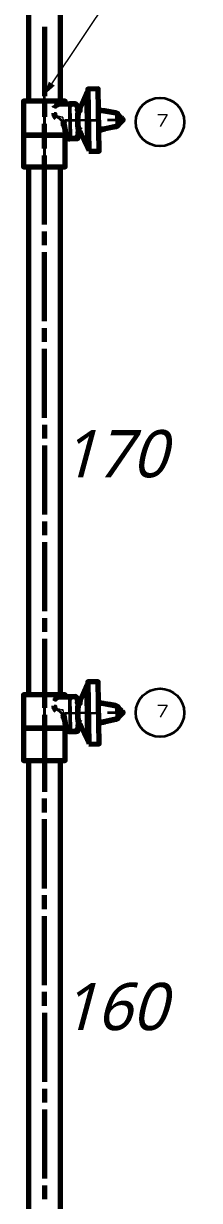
# Model space of a CAD drawing. Header units: millimetres. Extents: x 0 to 174, y 0 to 33.
# Drawn here: x 46.5 to 47.5, y 19.75 to 26.46 of the extents above; entities that cross this region are included whole.
import ezdxf

# ---------------------------------------------------------------- set-up
doc = ezdxf.new("R2010")
doc.units = ezdxf.units.MM
doc.layers.add('PDF_Geomertry', color=7, linetype='Continuous', true_color=0x405f80)
doc.layers.add('PDF_Solid Fills', color=7, linetype='Continuous')
doc.layers.add('PDF_Text', color=7, linetype='Continuous')
doc.styles.add('PDF Lucida Handwriting Italic', font='')
doc.styles.get('PDF Lucida Handwriting Italic').set_extended_font_data('Lucida Handwriting', italic=True)

msp = doc.modelspace()

# ---------------------------------------------------------------- hatches: boundary and pattern name
at = {"layer": 'PDF_Solid Fills', "transparency": 33554559}
msp.add_hatch(color=256, dxfattribs=at).paths.add_polyline_path([(46.6461, 26.1253), (46.6208, 26.0507), (46.68, 26.1026), (46.6461, 26.1253), (46.6461, 26.1253), (46.6461, 26.1253)])

# ---------------------------------------------------------------- linework, layer by layer
at = {"layer": 'PDF_Geomertry', "lineweight": 70}
for points in [[(46.7119, 26.0139), (46.7119, 28.3139), (46.5296, 28.3139), (46.5296, 26.0139)], [(46.8693, 26.0639), (46.8636, 26.0639), (46.8186, 25.965)], [(46.8686, 25.7471), (46.8661, 25.9054), (46.8636, 26.0639)], [(46.7394, 25.9979), (46.7394, 26.0139), (46.5021, 26.0139), (46.5021, 25.82), (46.5021, 25.6399), (46.7394, 25.6399), (46.7394, 25.82), (46.7394, 25.8261)], [(46.6783, 25.9936), (46.685, 25.9851), (46.6754, 25.9897), (46.6753, 25.9899)], [(46.6908, 25.9964), (46.6911, 25.9951), (46.6929, 25.9869)], [(46.6917, 25.9922), (46.6949, 25.995), (46.6985, 25.9965), (46.6996, 25.9964), (46.7006, 25.9965)], [(46.8135, 25.9604), (46.814, 25.9588), (46.8168, 25.9567), (46.8194, 25.9562), (46.8218, 25.9567), (46.8244, 25.9588), (46.8246, 25.9633), (46.8219, 25.9611), (46.8181, 25.9607), (46.8149, 25.9622), (46.8139, 25.9636), (46.8135, 25.9651), (46.8133, 25.9668), (46.8086, 25.991), (46.8086, 25.991), (46.8086, 25.9908), (46.8086, 25.9908), (46.8083, 25.9907), (46.806, 25.9897), (46.804, 25.9892), (46.8036, 25.9924), (46.8018, 25.9971), (46.799, 25.9988), (46.7633, 25.9982), (46.7043, 25.9974), (46.6985, 25.9965)], [(46.6985, 25.9972), (46.6985, 25.9965), (46.6986, 25.9875)], [(46.8115, 25.8089), (46.809, 25.81), (46.8068, 25.8106), (46.8065, 25.8068), (46.8047, 25.8025), (46.8031, 25.801), (46.8021, 25.8008), (46.8054, 25.8014), (46.8083, 25.8032), (46.8104, 25.8058), (46.8115, 25.8089), (46.8154, 25.8332), (46.8171, 25.8364), (46.8203, 25.8379), (46.8239, 25.8374), (46.8264, 25.8347), (46.8265, 25.8374), (46.8238, 25.8399), (46.82, 25.8401), (46.8167, 25.8382), (46.8156, 25.8349), (46.8153, 25.8489), (46.8125, 25.8763), (46.8107, 25.9046), (46.8115, 25.9331), (46.8136, 25.9604), (46.8135, 25.9651), (46.8086, 25.9651), (46.81, 25.9654), (46.8133, 25.9668), (46.815, 25.964), (46.8183, 25.9626), (46.8218, 25.9633), (46.8243, 25.966), (46.8228, 25.9735), (46.8226, 25.974)], [(46.8117, 25.9753), (46.8124, 25.9735)], [(46.8122, 25.9736), (46.8122, 25.9735), (46.8124, 25.9726), (46.8136, 25.9658)], [(46.6894, 25.9176), (46.6858, 25.9211), (46.6817, 25.9267), (46.6786, 25.9329), (46.6767, 25.9394), (46.676, 25.9464)], [(46.7144, 25.9267), (46.7143, 25.9261), (46.7125, 25.9211)], [(46.7313, 25.9053), (46.7256, 25.9047)], [(46.8107, 25.9046), (46.8196, 25.9047)], [(46.9592, 25.9592), (47.0275, 25.9468), (47.0274, 25.9481), (47.0272, 25.9485), (47.0269, 25.9486), (47.0268, 25.9486), (46.9961, 25.9536), (46.9656, 25.9585), (46.9592, 25.9592), (46.9374, 25.9593), (46.9157, 25.9594)], [(46.9561, 25.96), (46.9379, 25.9629), (46.9347, 25.9635)], [(47.0432, 25.9299), (47.0428, 25.9333), (47.0414, 25.9369), (47.039, 25.9403), (47.0361, 25.9429), (47.0328, 25.945), (47.029, 25.9464), (47.0292, 25.9476), (47.0292, 25.9481), (47.029, 25.9481), (47.029, 25.9482), (47.029, 25.9482), (47.0356, 25.945), (47.039, 25.9415), (47.0421, 25.9358), (47.0432, 25.9299), (47.0433, 25.9225), (47.0435, 25.9143), (47.0431, 25.9128), (47.0418, 25.9097), (47.0415, 25.9085), (47.0415, 25.9079), (47.0418, 25.9067), (47.0432, 25.9036), (47.0436, 25.9022), (47.0438, 25.8981), (47.0438, 25.894), (47.0439, 25.8867), (47.0431, 25.8814), (47.0401, 25.8761), (47.0368, 25.8729), (47.0303, 25.8697), (47.0304, 25.8683), (47.0304, 25.8679), (47.0303, 25.8678), (47.0303, 25.8678), (47.0282, 25.8674), (46.9671, 25.8556)], [(47.0269, 25.9486), (47.029, 25.9482)], [(47.0275, 25.9468), (47.029, 25.9464)], [(47.0424, 25.9353), (47.0508, 25.9272), (47.0546, 25.9238), (47.0583, 25.9203), (47.0618, 25.9171), (47.0647, 25.9143), (47.0707, 25.9086), (47.0649, 25.9029), (47.0635, 25.9015), (47.0514, 25.8894), (47.0432, 25.8813)], [(47.0435, 25.9147), (47.0519, 25.9149), (47.0571, 25.9161), (47.0612, 25.9158), (47.0644, 25.9146), (47.0647, 25.9143)], [(47.0436, 25.9017), (47.0521, 25.9018), (47.0574, 25.9008), (47.0614, 25.9011), (47.0646, 25.9026), (47.0649, 25.9029)], [(47.0519, 25.9149), (47.0544, 25.9142), (47.0564, 25.9119), (47.0571, 25.9088)], [(46.7224, 25.8892), (46.7274, 25.8839), (46.7314, 25.8778), (46.7342, 25.871), (46.7356, 25.8638), (46.7338, 25.8744), (46.7319, 25.8815), (46.7274, 25.895), (46.7293, 25.895), (46.7319, 25.8949), (46.7322, 25.8949), (46.7324, 25.8947), (46.7324, 25.8947), (46.7324, 25.8947)], [(46.7324, 25.8946), (46.7332, 25.8867), (46.734, 25.8789), (46.7349, 25.8712), (46.7351, 25.8675), (46.7353, 25.8665), (46.7356, 25.8638), (46.7404, 25.8175), (46.7436, 25.8086), (46.7508, 25.8022), (46.76, 25.8001), (46.7664, 25.8003), (46.8021, 25.8008), (46.8119, 25.801), (46.8118, 25.809)], [(46.8157, 25.8333), (46.8151, 25.8314)], [(46.8153, 25.8489), (46.8156, 25.8504), (46.8165, 25.8517), (46.8197, 25.8532), (46.8236, 25.8529), (46.8253, 25.8521), (46.8264, 25.851)], [(46.8156, 25.834), (46.8156, 25.8332), (46.8156, 25.8331), (46.8156, 25.8331), (46.8156, 25.8331), (46.8157, 25.8332)], [(46.8242, 25.8371), (46.8686, 25.7471), (46.8743, 25.7472)], [(46.8261, 25.8331), (46.8264, 25.8347)], [(46.9365, 25.8497), (46.9578, 25.8538), (46.9671, 25.8556), (46.9607, 25.8547), (46.939, 25.8539), (46.9174, 25.8531)], [(47.0282, 25.8674), (47.0282, 25.8674), (47.0285, 25.8676), (47.0286, 25.8679), (47.0288, 25.8692), (46.9607, 25.8547)], [(47.0288, 25.8692), (47.0303, 25.8697)], [(47.0431, 25.8808), (47.0439, 25.8867), (47.0435, 25.8825), (47.0421, 25.8783), (47.04, 25.8747), (47.0372, 25.8718), (47.0339, 25.8694), (47.0303, 25.8679)], [(46.5296, 25.6399), (46.5296, 22.6301)], [(46.7119, 22.6301), (46.7119, 25.6399)], [(46.8692, 22.6851), (46.8635, 22.685), (46.8185, 22.5861)], [(46.8686, 22.3683), (46.8661, 22.5267), (46.8635, 22.685)], [(46.7394, 22.619), (46.7394, 22.6301), (46.5021, 22.6301), (46.5021, 22.441), (46.5021, 22.2561), (46.7394, 22.2561), (46.7394, 22.441), (46.7394, 22.4472)], [(46.6782, 22.6147), (46.685, 22.6063), (46.6753, 22.6108), (46.6751, 22.6108)], [(46.6907, 22.6175), (46.6928, 22.6079)], [(46.6915, 22.6133), (46.6949, 22.616), (46.6983, 22.6176), (46.6994, 22.6174), (46.7006, 22.6176)], [(46.8226, 22.5951), (46.8226, 22.5946), (46.8242, 22.5871), (46.8218, 22.5846), (46.8182, 22.5838), (46.815, 22.5851), (46.8132, 22.5879), (46.8086, 22.6121), (46.8086, 22.6121), (46.8085, 22.6119), (46.8085, 22.6119), (46.8083, 22.6118), (46.8058, 22.6108), (46.8039, 22.6103), (46.8036, 22.6135), (46.8017, 22.6182), (46.7989, 22.62), (46.7632, 22.6193), (46.7042, 22.6185), (46.6983, 22.6176)], [(46.6983, 22.6183), (46.6983, 22.6176), (46.6985, 22.6086)], [(46.6893, 22.5386), (46.6857, 22.5422), (46.6817, 22.5478), (46.6785, 22.5539), (46.6767, 22.5606), (46.6758, 22.5674)], [(46.7144, 22.5476), (46.7143, 22.5472), (46.7125, 22.5422)], [(46.8115, 22.4301), (46.809, 22.4311), (46.8068, 22.4317), (46.8065, 22.4279), (46.8047, 22.4236), (46.8031, 22.4221), (46.8021, 22.4219), (46.8054, 22.4225), (46.8083, 22.4243), (46.8104, 22.4269), (46.8115, 22.4301), (46.8154, 22.4543), (46.8171, 22.4575), (46.8203, 22.459), (46.8239, 22.4585), (46.8264, 22.456), (46.8265, 22.4585), (46.8238, 22.461), (46.82, 22.4614), (46.8167, 22.4594), (46.8156, 22.456), (46.8153, 22.47), (46.8124, 22.4974), (46.8107, 22.5257), (46.8115, 22.5542), (46.8135, 22.5815), (46.8133, 22.5863), (46.8085, 22.5863), (46.8099, 22.5865), (46.8132, 22.5879)], [(46.8115, 22.5964), (46.8122, 22.5947), (46.8122, 22.5946), (46.8122, 22.5938), (46.8135, 22.5869)], [(46.8135, 22.5815), (46.814, 22.58), (46.8167, 22.5778), (46.8194, 22.5774), (46.8217, 22.5779), (46.8244, 22.58), (46.8244, 22.5844), (46.8218, 22.5822), (46.8181, 22.5818), (46.8147, 22.5833), (46.8138, 22.5847), (46.8133, 22.5863), (46.8132, 22.5881)], [(47.0268, 22.57), (46.996, 22.5749), (46.9654, 22.5797), (46.959, 22.5803), (46.9374, 22.5806), (46.9156, 22.5807)], [(46.956, 22.5812), (46.9379, 22.5842), (46.9346, 22.5847)], [(46.959, 22.5803), (47.0275, 22.5681), (47.0272, 22.5693), (47.0271, 22.5697), (47.0269, 22.5699), (47.0268, 22.57), (47.0289, 22.5694)], [(47.0275, 22.5681), (47.029, 22.5678), (47.029, 22.569), (47.029, 22.5693), (47.029, 22.5694), (47.029, 22.5694), (47.0289, 22.5694), (47.0354, 22.5663), (47.039, 22.5628), (47.0421, 22.5571), (47.0432, 22.5511), (47.0432, 22.5438), (47.0433, 22.5356), (47.0431, 22.534), (47.0417, 22.5311), (47.0415, 22.5299), (47.0415, 22.5292), (47.0418, 22.5279), (47.0432, 22.525), (47.0436, 22.5235), (47.0436, 22.5194), (47.0438, 22.5154), (47.0439, 22.5079), (47.0429, 22.5026), (47.04, 22.4975), (47.0368, 22.4943), (47.0303, 22.491), (47.0304, 22.4896), (47.0303, 22.4892), (47.0303, 22.4892), (47.0303, 22.4892)], [(47.029, 22.5676), (47.0326, 22.5664), (47.0361, 22.5643), (47.039, 22.5615), (47.0412, 22.5582), (47.0426, 22.5546), (47.0432, 22.5511)], [(47.0422, 22.5565), (47.0507, 22.5486), (47.0546, 22.545), (47.0582, 22.5417), (47.0617, 22.5383), (47.0646, 22.5356), (47.0707, 22.53), (47.0649, 22.5242), (47.0635, 22.5228), (47.0514, 22.5107), (47.0432, 22.5025)], [(46.7222, 22.5103), (46.7274, 22.505), (46.7314, 22.4988), (46.7342, 22.4921), (46.7356, 22.4849), (46.7338, 22.4956), (46.7318, 22.5026), (46.7274, 22.5161), (46.7293, 22.5161), (46.7319, 22.516), (46.7322, 22.516), (46.7324, 22.5158), (46.7324, 22.5158), (46.7324, 22.5158)], [(46.7313, 22.5264), (46.7304, 22.5264), (46.7254, 22.5258)], [(46.7324, 22.5157), (46.7332, 22.5078), (46.734, 22.5), (46.7347, 22.4924), (46.7351, 22.4886), (46.7353, 22.4876), (46.7356, 22.4849), (46.7404, 22.4386), (46.7436, 22.4297), (46.7508, 22.4233), (46.76, 22.4212), (46.7664, 22.4214), (46.8021, 22.4219), (46.8119, 22.4221), (46.8118, 22.4301)], [(46.8107, 22.5257), (46.8196, 22.5258)], [(46.9365, 22.471), (46.9578, 22.475), (46.9671, 22.4768), (46.9607, 22.476), (46.939, 22.4751), (46.9174, 22.4743)], [(47.0281, 22.4886), (47.0282, 22.4886), (47.0285, 22.4889), (47.0286, 22.4893), (47.0288, 22.4906), (46.9607, 22.476)], [(47.0431, 22.5021), (47.0439, 22.5079), (47.0435, 22.5038), (47.0421, 22.4997), (47.04, 22.4961), (47.0372, 22.4931), (47.0339, 22.4907), (47.0303, 22.4892), (47.0281, 22.4886), (46.9671, 22.4768)], [(47.0288, 22.4906), (47.0303, 22.491)], [(47.0433, 22.5361), (47.0519, 22.5363), (47.0571, 22.5375), (47.0611, 22.5372), (47.0643, 22.5358), (47.0646, 22.5356)], [(47.0436, 22.5231), (47.0521, 22.5232), (47.0574, 22.5221), (47.0614, 22.5225), (47.0646, 22.5239), (47.0649, 22.5242)], [(47.0519, 22.5363), (47.0544, 22.5354), (47.0563, 22.5332), (47.0569, 22.5301)], [(46.8157, 22.4544), (46.8151, 22.4525)], [(46.8153, 22.47), (46.8156, 22.4715), (46.8165, 22.4728), (46.8197, 22.4743), (46.8236, 22.474), (46.8251, 22.4732), (46.8264, 22.4721)], [(46.8156, 22.4551), (46.8156, 22.4543), (46.8156, 22.4543), (46.8156, 22.4543), (46.8156, 22.4542), (46.8157, 22.4543)], [(46.8242, 22.4582), (46.8686, 22.3683), (46.8743, 22.3683)], [(46.8261, 22.4543), (46.8261, 22.4544), (46.8264, 22.456)], [(46.5296, 22.2561), (46.5296, 19.5572)], [(46.7119, 19.5572), (46.7119, 22.2561)]]:
    msp.add_lwpolyline(points, dxfattribs=at)
at = {"layer": 'PDF_Geomertry', "color": 7, "lineweight": 13}
msp.add_lwpolyline([(46.6631, 26.1139), (47.5049, 27.3733)], dxfattribs=at)
at = {"layer": 'PDF_Geomertry', "color": 3, "lineweight": 70}
for points in [[(46.6208, 26.4371), (46.6208, 26.0433)], [(46.6208, 26.004), (46.6208, 25.9253)], [(46.6208, 25.7447), (46.6208, 25.82), (46.6208, 25.8858)], [(46.6208, 25.3117), (46.6208, 25.7053)], [(46.6208, 25.1935), (46.6208, 25.2722)], [(46.6208, 24.7604), (46.6208, 25.1542)], [(46.6208, 24.6424), (46.6208, 24.7211)], [(46.6208, 24.2093), (46.6208, 24.6029)], [(46.6208, 24.1699), (46.6208, 24.0911)], [(46.6208, 24.0518), (46.6208, 23.6581)], [(46.6208, 23.6188), (46.6208, 23.54)], [(46.6208, 23.5006), (46.6208, 23.1069)], [(46.6208, 23.0675), (46.6208, 22.9888)], [(46.6208, 22.9494), (46.6208, 22.5557)], [(46.6208, 22.5164), (46.6208, 22.441), (46.6208, 22.0779)], [(46.6208, 21.9599), (46.6208, 22.0385)], [(46.6208, 21.5267), (46.6208, 21.9204)], [(46.6208, 21.4086), (46.6208, 21.4874)], [(46.6208, 20.9756), (46.6208, 21.3693)], [(46.6208, 20.8575), (46.6208, 20.9361)], [(46.6208, 20.8181), (46.6208, 20.4243)], [(46.6208, 20.385), (46.6208, 20.3063)], [(46.6208, 20.2669), (46.6208, 19.8732)], [(46.6208, 19.8338), (46.6208, 19.755)]]:
    msp.add_lwpolyline(points, dxfattribs=at)
at = {"layer": 'PDF_Geomertry', "color": 18, "lineweight": 35, "true_color": 0x260000}
for points in [[(46.6208, 26.4371), (46.6208, 26.0433)], [(46.6208, 25.9957), (46.6208, 26.1418)], [(46.6208, 26.004), (46.6208, 25.9253)], [(46.6208, 25.9562), (46.6208, 25.8776)], [(46.6208, 25.8628), (46.6208, 25.9479), (46.6208, 25.8086)], [(46.8226, 25.9049), (46.7383, 25.9035)], [(46.8619, 25.9054), (46.9407, 25.9067)], [(46.9801, 25.9072), (47.0643, 25.9086)], [(46.6208, 25.8382), (46.6208, 25.6921), (46.6208, 25.8858)], [(46.6208, 25.7447), (46.6208, 25.8235)], [(46.6208, 25.7693), (46.6208, 25.6906)], [(46.6208, 25.3117), (46.6208, 25.7053)], [(46.6208, 25.6513), (46.6208, 25.5119)], [(46.6208, 25.1935), (46.6208, 25.2722)], [(46.6208, 24.7604), (46.6208, 25.1542)], [(46.6208, 24.6424), (46.6208, 24.7211)], [(46.6208, 24.2093), (46.6208, 24.6029)], [(46.6208, 24.1699), (46.6208, 24.0911)], [(46.6208, 24.0518), (46.6208, 23.6581)], [(46.6208, 23.6188), (46.6208, 23.54)], [(46.6208, 23.5006), (46.6208, 23.1069)], [(46.6208, 23.0675), (46.6208, 22.9888)], [(46.6208, 22.9494), (46.6208, 22.5557)], [(46.6208, 22.6143), (46.6208, 22.7581)], [(46.6208, 22.575), (46.6208, 22.4962)], [(46.6208, 22.511), (46.6208, 22.569), (46.6208, 22.4274)], [(46.6208, 22.5164), (46.6208, 22.4376)], [(46.8226, 22.526), (46.7381, 22.5246)], [(46.8619, 22.5265), (46.9407, 22.5279)], [(46.98, 22.5285), (47.0644, 22.5299)], [(46.6208, 22.0779), (46.6208, 22.4717)], [(46.6208, 22.4568), (46.6208, 22.3131), (46.6208, 22.3982)], [(46.6208, 22.3092), (46.6208, 22.3879)], [(46.6208, 22.2699), (46.6208, 22.1282)], [(46.6208, 21.9599), (46.6208, 22.0385)], [(46.6208, 21.5267), (46.6208, 21.9204)], [(46.6208, 21.4086), (46.6208, 21.4874)], [(46.6208, 20.9756), (46.6208, 21.3693)], [(46.6208, 20.8575), (46.6208, 20.9361)], [(46.6208, 20.8181), (46.6208, 20.4243)], [(46.6208, 20.385), (46.6208, 20.3063)], [(46.6208, 20.2669), (46.6208, 19.8732)], [(46.6208, 19.8338), (46.6208, 19.755)]]:
    msp.add_lwpolyline(points, dxfattribs=at)
at = {"layer": 'PDF_Geomertry', "lineweight": 70}
for points in [[(46.8746, 25.7285), (46.9336, 25.7293), (46.9281, 26.0836), (46.869, 26.0828)], [(46.7635, 25.9886), (46.7683, 25.9886), (46.7679, 25.9924), (46.766, 25.9967), (46.7642, 25.9981), (46.7633, 25.9982)], [(46.8154, 25.8332), (46.8154, 25.8332), (46.8154, 25.8333), (46.8153, 25.8333), (46.8142, 25.8339), (46.8107, 25.8349), (46.8142, 25.8349), (46.8156, 25.8349)], [(46.5021, 25.82), (46.7394, 25.82)], [(46.7711, 25.81), (46.771, 25.8085), (46.7697, 25.8032), (46.7682, 25.801), (46.7674, 25.8004), (46.7664, 25.8003), (46.7664, 25.801), (46.7663, 25.8099)], [(46.8746, 22.3496), (46.9337, 22.3506), (46.9279, 22.7049), (46.8689, 22.7039)], [(46.7633, 22.6097), (46.7632, 22.6193), (46.7642, 22.6192), (46.766, 22.6178), (46.7678, 22.6135), (46.7682, 22.6097)], [(46.5021, 22.441), (46.7394, 22.441)], [(46.7711, 22.4311), (46.7711, 22.4296), (46.7697, 22.4243), (46.7682, 22.4221), (46.7674, 22.4215), (46.7664, 22.4214), (46.7664, 22.4221), (46.7663, 22.4311)], [(46.8154, 22.4543), (46.8154, 22.4544), (46.8154, 22.4544), (46.8153, 22.4546), (46.8142, 22.455), (46.8107, 22.456), (46.8142, 22.456), (46.8156, 22.456)]]:
    msp.add_lwpolyline(points, close=True, dxfattribs=at)
at = {"layer": 'PDF_Geomertry', "lineweight": 35}
for points in [[(46.6929, 25.9869), (46.6986, 25.9875)], [(46.76, 25.8001), (46.7599, 25.8099), (46.7663, 25.8099), (46.7635, 25.9886), (46.7044, 25.9876)], [(46.8246, 25.9633), (46.8243, 25.966)], [(46.676, 25.9464), (46.6767, 25.9464), (46.6856, 25.9465), (46.6857, 25.9465), (46.6869, 25.9385), (46.6904, 25.9311), (46.6957, 25.9249)], [(46.7224, 25.8892), (46.7228, 25.8897), (46.7287, 25.8965), (46.6957, 25.9249), (46.6894, 25.9176)], [(46.8718, 25.9056), (46.8661, 25.9054), (46.8196, 25.9047), (46.8203, 25.9235), (46.8225, 25.9419), (46.8247, 25.9588)], [(46.8265, 25.8374), (46.8264, 25.851), (46.8219, 25.8783), (46.8203, 25.8915), (46.8196, 25.9047)], [(46.93, 25.9633), (46.9347, 25.9635)], [(46.93, 25.9596), (46.9561, 25.96)], [(47.029, 25.9464), (47.031, 25.9219), (47.0314, 25.8942), (47.0303, 25.8697)], [(47.0415, 25.9085), (47.0571, 25.9088), (47.0611, 25.9103), (47.0644, 25.9146)], [(47.0415, 25.9079), (47.0571, 25.9082), (47.0611, 25.9068), (47.0631, 25.9051), (47.0646, 25.9026)], [(47.0433, 25.9218), (47.0446, 25.9206), (47.0433, 25.9206)], [(47.0508, 25.9272), (47.05, 25.9264), (47.0446, 25.9206), (47.0571, 25.9161)], [(47.0574, 25.9008), (47.045, 25.896), (47.0506, 25.8903), (47.0514, 25.8894)], [(47.0571, 25.9082), (47.0564, 25.905), (47.0546, 25.9028), (47.0521, 25.9018)], [(46.7453, 25.8647), (46.7425, 25.8767), (46.7368, 25.8874), (46.7287, 25.8965)], [(46.7356, 25.8638), (46.736, 25.8638), (46.7363, 25.8639), (46.7385, 25.864), (46.7453, 25.8647), (46.75, 25.8185), (46.7411, 25.8176), (46.7404, 25.8175)], [(46.9578, 25.8538), (46.9317, 25.8533)], [(46.9365, 25.8497), (46.9318, 25.8496)], [(47.0438, 25.8947), (47.045, 25.896), (47.0438, 25.8958)], [(46.75, 25.8185), (46.7504, 25.8168), (46.751, 25.8151), (46.7521, 25.8133), (46.7532, 25.8122), (46.7549, 25.8111), (46.7562, 25.8104), (46.7583, 25.8099), (46.7599, 25.8099)], [(46.76, 22.4212), (46.76, 22.4225), (46.7599, 22.431), (46.7663, 22.4311), (46.7633, 22.6097), (46.7043, 22.6087)], [(46.6758, 22.5674), (46.6767, 22.5674), (46.6854, 22.5675), (46.6856, 22.5675), (46.6868, 22.5594), (46.6903, 22.5521), (46.6957, 22.546)], [(46.7222, 22.5103), (46.7228, 22.5108), (46.7286, 22.5176), (46.6957, 22.546), (46.6893, 22.5386)], [(46.6928, 22.6079), (46.6985, 22.6086)], [(46.8718, 22.5268), (46.8661, 22.5267), (46.8196, 22.5258), (46.8203, 22.5446), (46.8225, 22.5631), (46.8246, 22.5799)], [(46.8244, 22.5844), (46.8242, 22.5871)], [(46.9299, 22.5846), (46.9346, 22.5847)], [(46.93, 22.5808), (46.956, 22.5812)], [(47.029, 22.5676), (47.031, 22.5432), (47.0314, 22.5154), (47.0303, 22.491)], [(47.0433, 22.5431), (47.0446, 22.5419), (47.0433, 22.5419)], [(47.0507, 22.5486), (47.0499, 22.5476), (47.0446, 22.5419), (47.0571, 22.5375)], [(46.7453, 22.4858), (46.7425, 22.4978), (46.7368, 22.5085), (46.7286, 22.5176)], [(46.7356, 22.4849), (46.7358, 22.4849), (46.7363, 22.4849), (46.7383, 22.4851), (46.7453, 22.4858), (46.75, 22.4396), (46.7411, 22.4388), (46.7404, 22.4386)], [(46.8265, 22.4585), (46.8264, 22.4721), (46.8219, 22.4994), (46.8203, 22.5126), (46.8196, 22.5258)], [(47.0415, 22.5299), (47.0569, 22.5301), (47.061, 22.5315), (47.0643, 22.5358)], [(47.0415, 22.5292), (47.0569, 22.5294), (47.0611, 22.5282), (47.0629, 22.5264), (47.0646, 22.5239)], [(47.0438, 22.516), (47.045, 22.5172), (47.0438, 22.5172)], [(47.0574, 22.5221), (47.045, 22.5172), (47.0506, 22.5117), (47.0514, 22.5107)], [(47.0569, 22.5294), (47.0564, 22.5263), (47.0546, 22.524), (47.0521, 22.5232)], [(46.75, 22.4396), (46.7504, 22.4379), (46.751, 22.4363), (46.7521, 22.4344), (46.7532, 22.4333), (46.7549, 22.4322), (46.7562, 22.4315), (46.7583, 22.431), (46.7599, 22.431)], [(46.9578, 22.475), (46.9317, 22.4746)], [(46.9365, 22.471), (46.9318, 22.4708)]]:
    msp.add_lwpolyline(points, dxfattribs=at)
for points in [[(46.7711, 25.81), (46.8068, 25.8106), (46.8107, 25.8349), (46.8086, 25.9651), (46.804, 25.9892), (46.7683, 25.9886)], [(46.7711, 22.4311), (46.8068, 22.4317), (46.8107, 22.456), (46.8085, 22.5863), (46.8039, 22.6103), (46.7682, 22.6097)]]:
    msp.add_lwpolyline(points, close=True, dxfattribs=at)
at = {"layer": 'PDF_Geomertry', "color": 18, "lineweight": 13, "true_color": 0x260000}
for points in [[(47.2669, 25.9382), (47.3204, 25.9382), (47.2803, 25.8693)], [(47.2669, 22.5708), (47.3204, 22.5708), (47.2803, 22.5019)]]:
    msp.add_lwpolyline(points, dxfattribs=at)
at = {"layer": 'PDF_Geomertry', "color": 18, "lineweight": 35, "true_color": 0x260000}
for centre in [(47.28, 25.8955), (47.28, 22.5281)]:
    msp.add_circle(centre, 0.1378, dxfattribs=at)

# ---------------------------------------------------------------- texts
at = {"layer": 'PDF_Text', "char_height": 0.26906, "attachment_point": 7, "style": 'PDF Lucida Handwriting Italic'}
for s, insert in [('170', (46.7175, 23.8663)), ('160', (46.7175, 20.7151))]:
    msp.add_mtext(s, dxfattribs=dict(at, insert=insert))

doc.saveas('drawing.dxf')
